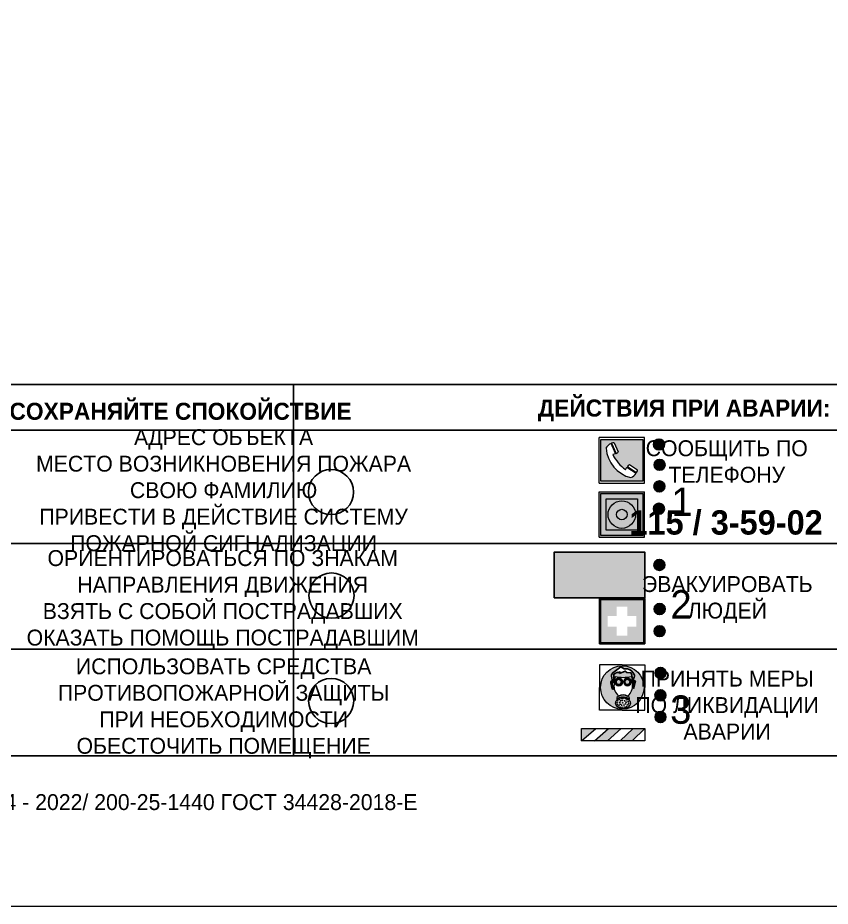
# Model space of a CAD drawing. Header units: millimetres. Extents: x 13114 to 67229, y 22859 to 38520.
# Drawn here: x 18805.3 to 18948.5, y 35160.4 to 35316.9 of the extents above; entities that cross this region are included whole.
import ezdxf

# ---------------------------------------------------------------- set-up
doc = ezdxf.new("R2010")
doc.units = ezdxf.units.MM
doc.styles.add('обычный', font='arial.ttf')

# ---------------------------------------------------------------- blocks, each defined once
blk = doc.blocks.new('A$C38D26F80')
h = blk.add_hatch(color=5)
h.dxf.hatch_style = 1
h.paths.add_polyline_path([(-8.77, -4.48, 1), (-0.19, -4.48, 1)])
h.paths.add_polyline_path([(-6.75, -3.58), (-6.75, -3.31), (-6.62, -3.22), (-6.5, -3.22), (-6.42, -3.3), (-6.39, -3.28), (-6.59, -2.23), (-6.59, -2.01), (-6.38, -1.58), (-4.76, -0.4), (-4.13, -0.79, -0.362848), (-2.1, -2.1, -0.201049), (-2.17, -2.48, 0.085434), (-2.26, -3.13), (-1.9, -3.16), (-2.25, -4.7), (-2.4, -4.59), (-2.43, -4.34), (-2.36, -4.34), (-2.14, -3.34), (-2.47, -3.42), (-2.58, -1.95), (-2.77, -1.58), (-3.58, -1.52), (-3.92, -1.26), (-5.05, -1.73), (-4.87, -1.39), (-5.41, -1.6), (-5.41, -1.46), (-6.13, -1.87), (-6.18, -3.5), (-6.56, -3.47), (-6.37, -4.59), (-6.16, -4.43), (-6.16, -4.66), (-6.36, -4.79), (-6.37, -4.8), (-6.51, -4.76)], flags=16)
h.paths.add_polyline_path([(-6.51, -4.76), (-6.36, -4.79), (-6.37, -4.8)], flags=0)
h.paths.add_polyline_path([(-5.92, -2.34, 0.089508), (-2.67, -2.35), (-2.48, -3.88, -0.268602), (-3.4, -6.18, 0.262449), (-5.2, -6.18, -0.268602), (-6.11, -3.88)], flags=16)
edge = h.paths.add_edge_path(flags=16)
edge.add_ellipse((-5.19, -3.41), major_axis=(0, 0.842), ratio=0.848992, start_angle=0, end_angle=360)
edge = h.paths.add_edge_path(flags=0)
edge.add_ellipse((-5.19, -3.39), major_axis=(0, 0.665), ratio=0.853798, start_angle=0, end_angle=360)
edge = h.paths.add_edge_path(flags=0)
edge.add_ellipse((-5.19, -3.4), major_axis=(0, 0.528), ratio=0.864094, start_angle=0, end_angle=360)
edge = h.paths.add_edge_path(flags=16)
edge.add_ellipse((-3.47, -3.4), major_axis=(0, 0.842), ratio=0.848992, start_angle=0, end_angle=360)
h.paths.add_polyline_path([(-3.13, -6.45), (-3.13, -6.84, 0.383174), (-5.57, -6.85), (-5.57, -6.49, -0.369952)], flags=16)
edge = h.paths.add_edge_path(flags=0)
edge.add_ellipse((-3.47, -3.39), major_axis=(0, 0.665), ratio=0.853798, start_angle=0, end_angle=360)
edge = h.paths.add_edge_path(flags=0)
edge.add_ellipse((-3.47, -3.4), major_axis=(0, 0.528), ratio=0.864094, start_angle=0, end_angle=360)
edge = h.paths.add_edge_path(flags=16)
edge.add_ellipse((-4.34, -7.57), major_axis=(-1.48, 0), ratio=0.744955, start_angle=0, end_angle=360)
h.paths.add_polyline_path([(-5.01, -6.85, -1), (-5.15, -6.85, -1)], flags=0)
h.paths.add_polyline_path([(-5.33, -7.14, -1), (-5.47, -7.14, -1)], flags=0)
h.paths.add_polyline_path([(-4.61, -6.71, -1), (-4.74, -6.71, -1)], flags=16)
h.paths.add_polyline_path([(-5.43, -7.51, -1), (-5.57, -7.51, -1)], flags=0)
h.paths.add_polyline_path([(-4.26, -6.67, -1), (-4.4, -6.67, -1)], flags=16)
h.paths.add_polyline_path([(-4.74, -7.14, -1), (-4.88, -7.14, -1)], flags=0)
h.paths.add_polyline_path([(-4.93, -7.43, -1), (-5.07, -7.43, -1)], flags=0)
h.paths.add_polyline_path([(-4.41, -7.07, -1), (-4.54, -7.07, -1)], flags=0)
h.paths.add_polyline_path([(-5.33, -7.87, -1), (-5.46, -7.87, -1)], flags=0)
h.paths.add_polyline_path([(-3.8, -6.71, -1), (-3.94, -6.71, -1)], flags=16)
h.paths.add_polyline_path([(-4.85, -7.78, -1), (-4.98, -7.78, -1)], flags=0)
h.paths.add_polyline_path([(-3.96, -7.14, -1), (-4.1, -7.14, -1)], flags=0)
h.paths.add_polyline_path([(-4.33, -7.53, -1), (-4.47, -7.53, -1)], flags=0)
h.paths.add_polyline_path([(-5.09, -8.12, -1), (-5.23, -8.12, -1)], flags=0)
h.paths.add_polyline_path([(-3.5, -6.94, -1), (-3.64, -6.94, -1)], flags=0)
h.paths.add_polyline_path([(-4.54, -7.97, -1), (-4.68, -7.97, -1)], flags=0)
h.paths.add_polyline_path([(-3.66, -7.39, -1), (-3.8, -7.39, -1)], flags=0)
h.paths.add_polyline_path([(-4.73, -8.35, -1), (-4.86, -8.35, -1)], flags=0)
h.paths.add_polyline_path([(-4.09, -7.96, -1), (-4.23, -7.96, -1)], flags=0)
h.paths.add_polyline_path([(-3.77, -7.74, -1), (-3.91, -7.74, -1)], flags=0)
h.paths.add_polyline_path([(-3.22, -7.27, -1), (-3.35, -7.27, -1)], flags=0)
h.paths.add_polyline_path([(-4.34, -8.4, -1), (-4.47, -8.4, -1)], flags=0)
h.paths.add_polyline_path([(-3.16, -7.61, -1), (-3.3, -7.61, -1)], flags=0)
h.paths.add_polyline_path([(-3.9, -8.35, -1), (-4.04, -8.35, -1)], flags=0)
h.paths.add_polyline_path([(-3.32, -7.91, -1), (-3.46, -7.91, -1)], flags=0)
h.paths.add_polyline_path([(-3.55, -8.23, -1), (-3.69, -8.23, -1)], flags=0)
at = {"color": 5, "lineweight": 5}
for p, q in [((-4.48, 0), (-8.96, 0)), ((-8.96, 0), (-8.96, -4.48)), ((-4.48, 0), (0, 0)), ((0, 0), (0, -4.48)), ((-6.59, -2.01), (-6.38, -1.58)), ((-6.38, -1.58), (-4.76, -0.4)), ((-5.41, -1.46), (-6.13, -1.87)), ((-4.87, -1.39), (-5.41, -1.6)), ((-5.41, -1.6), (-5.41, -1.46)), ((-3.92, -1.26), (-5.05, -1.73)), ((-5.05, -1.73), (-4.87, -1.39)), ((-4.76, -0.4), (-4.13, -0.79)), ((-3.58, -1.52), (-3.92, -1.26)), ((-2.77, -1.58), (-3.58, -1.52)), ((-2.58, -1.95), (-2.77, -1.58)), ((-6.75, -3.31), (-6.62, -3.22)), ((-6.75, -3.58), (-6.75, -3.31)), ((-6.62, -3.22), (-6.5, -3.22)), ((-6.59, -2.23), (-6.59, -2.01)), ((-6.39, -3.28), (-6.59, -2.23)), ((-6.18, -3.5), (-6.56, -3.47)), ((-6.56, -3.47), (-6.37, -4.59)), ((-6.5, -3.22), (-6.42, -3.3)), ((-6.42, -3.3), (-6.39, -3.28)), ((-6.13, -1.87), (-6.18, -3.5)), ((-5.92, -2.34), (-6.11, -3.88)), ((-2.67, -2.34), (-2.48, -3.88)), ((-2.47, -3.42), (-2.58, -1.95)), ((-2.14, -3.34), (-2.47, -3.42)), ((-2.36, -4.34), (-2.14, -3.34)), ((-1.9, -3.16), (-2.26, -3.13)), ((-2.25, -4.7), (-1.9, -3.16)), ((-8.96, -8.96), (-8.96, -4.48)), ((-6.51, -4.76), (-6.75, -3.58)), ((-6.37, -4.8), (-6.51, -4.76)), ((-6.37, -4.59), (-6.16, -4.43)), ((-6.16, -4.66), (-6.37, -4.8)), ((-6.16, -4.43), (-6.16, -4.66)), ((-2.43, -4.34), (-2.4, -4.59)), ((-2.43, -4.34), (-2.36, -4.34)), ((-2.4, -4.59), (-2.25, -4.7)), ((0, -8.96), (0, -4.48)), ((-5.57, -6.49), (-5.57, -6.85)), ((-3.13, -6.45), (-3.13, -6.84)), ((-4.48, -8.96), (-8.96, -8.96)), ((-4.48, -8.96), (0, -8.96))]:
    blk.add_line(p, q, dxfattribs=at)
at = {"color": 5}
for p, q in [((-6.59, -2.01), (-6.38, -1.58)), ((-6.38, -1.58), (-4.76, -0.4)), ((-5.41, -1.46), (-6.13, -1.87)), ((-4.87, -1.39), (-5.41, -1.6)), ((-5.41, -1.6), (-5.41, -1.46)), ((-3.92, -1.26), (-5.05, -1.73)), ((-5.05, -1.73), (-4.87, -1.39)), ((-4.76, -0.4), (-4.13, -0.79)), ((-3.58, -1.52), (-3.92, -1.26)), ((-2.77, -1.58), (-3.58, -1.52)), ((-2.58, -1.95), (-2.77, -1.58)), ((-6.75, -3.31), (-6.62, -3.22)), ((-6.75, -3.58), (-6.75, -3.31)), ((-6.62, -3.22), (-6.5, -3.22)), ((-6.59, -2.23), (-6.59, -2.01)), ((-6.39, -3.28), (-6.59, -2.23)), ((-6.18, -3.5), (-6.56, -3.47)), ((-6.56, -3.47), (-6.37, -4.59)), ((-6.5, -3.22), (-6.42, -3.3)), ((-6.42, -3.3), (-6.39, -3.28)), ((-6.13, -1.87), (-6.18, -3.5)), ((-2.47, -3.42), (-2.58, -1.95)), ((-2.14, -3.34), (-2.47, -3.42)), ((-2.36, -4.34), (-2.14, -3.34)), ((-2.26, -3.13), (-1.9, -3.16)), ((-1.9, -3.16), (-2.25, -4.7)), ((-6.51, -4.76), (-6.75, -3.58)), ((-6.37, -4.8), (-6.51, -4.76)), ((-6.36, -4.79), (-6.51, -4.76)), ((-6.37, -4.59), (-6.16, -4.43)), ((-6.16, -4.66), (-6.37, -4.8)), ((-6.16, -4.66), (-6.36, -4.79)), ((-6.16, -4.43), (-6.16, -4.66)), ((-2.4, -4.59), (-2.43, -4.34)), ((-2.43, -4.34), (-2.36, -4.34)), ((-2.25, -4.7), (-2.4, -4.59))]:
    blk.add_line(p, q, dxfattribs=at)
at = {"color": 5, "lineweight": 5}
for centre, radius in [((-4.48, -4.48), 4.29), ((-5.08, -6.85), 0.0678), ((-4.67, -6.71), 0.0678), ((-4.47, -7.07), 0.0678), ((-4.33, -6.67), 0.0678), ((-3.87, -6.71), 0.0678), ((-3.57, -6.94), 0.0678), ((-5.5, -7.51), 0.0678), ((-5.4, -7.14), 0.0678), ((-5.4, -7.87), 0.0678), ((-5.16, -8.12), 0.0678), ((-5, -7.43), 0.0678), ((-4.91, -7.78), 0.0678), ((-4.81, -7.14), 0.0678), ((-4.79, -8.35), 0.0678), ((-4.61, -7.97), 0.0678), ((-4.4, -7.53), 0.0678), ((-4.4, -8.4), 0.0678), ((-4.16, -7.96), 0.0678), ((-4.03, -7.14), 0.0678), ((-3.97, -8.35), 0.0678), ((-3.84, -7.74), 0.0678), ((-3.73, -7.39), 0.0678), ((-3.62, -8.23), 0.0678), ((-3.39, -7.91), 0.0678), ((-3.28, -7.27), 0.0678), ((-3.23, -7.61), 0.0678)]:
    blk.add_circle(centre, radius, dxfattribs=at)
at = {"color": 5}
for centre, radius, start, end in [((-3.89, -2.66), 1.88, 17.387, 97.1599), ((-0.35, -3.07), 1.91, 162.2553, 181.7878), ((-2.6, -2.2), 0.511, 326.3906, 11.8614)]:
    blk.add_arc(centre, radius, start, end, dxfattribs=at)
at = {"color": 5, "lineweight": 5}
for centre, radius, start, end in [((-4.28, 6.66), 9.15, 259.6987, 280.1569), ((-0.47, -3.05), 1.79, 161.5846, 182.4584), ((-2.6, -2.2), 0.513, 326.4781, 11.7739), ((-3.66, -4.24), 2.47, 171.573, 231.7124), ((-4.93, -4.24), 2.47, 308.2876, 8.427), ((-4.33, -7.88), 1.87, 50.358, 131.5662), ((-4.34, -8.2), 1.82, 48.4943, 132.3565), ((-4.3, -7.78), 1.83, 60.5889, 119.4111)]:
    blk.add_arc(centre, radius, start, end, dxfattribs=at)
for centre, major_axis, ratio in [((-5.19, -3.41), (0, 0.842), 0.848992), ((-5.19, -3.39), (0, 0.665), 0.853798), ((-5.19, -3.4), (0, 0.528), 0.864094), ((-3.47, -3.4), (0, 0.842), 0.848992), ((-3.47, -3.39), (0, 0.665), 0.853798), ((-3.47, -3.4), (0, 0.528), 0.864094), ((-4.34, -7.57), (-1.48, 0), 0.744955)]:
    blk.add_ellipse(centre, major_axis=major_axis, ratio=ratio, dxfattribs=at)
blk = doc.blocks.new('A$C47DD6509')
at = {"lineweight": 5}
for points in [[(-8.69, 0), (-11.19, 0), (-11.19, -2.22)], [(-4.22, 0), (-6.45, 0), (-8.91, -2.22), (-6.61, -2.22)], [(0, 0), (-2.09, 0), (-4.36, -2.22), (-2.29, -2.22)]]:
    blk.add_hatch(color=242, dxfattribs=at).paths.add_polyline_path(points)
at = {"color": 242, "lineweight": 5}
for p, q in [((-11.19, -2.22), (-8.69, 0)), ((-11.19, -2.22), (-11.19, 0)), ((-11.19, 0), (-8.69, 0)), ((-11.19, 0), (0, 0)), ((-8.91, -2.22), (-6.45, 0)), ((-6.61, -2.22), (-4.22, 0)), ((-4.36, -2.22), (-2.09, 0)), ((-2.29, -2.22), (0, 0)), ((0, 0), (0, -2.22)), ((0, -2.22), (-11.19, -2.22))]:
    blk.add_line(p, q, dxfattribs=at)
blk = doc.blocks.new('A$C32E8229D')
at = {"true_color": 0xffffff}
blk.add_hatch(color=7, dxfattribs=at).paths.add_polyline_path([(0, 0), (0, -8), (16, -8), (16, 0)])
h = blk.add_hatch(color=126)
h.paths.add_polyline_path([(0.2, -0.2), (15.8, -0.2), (15.8, -7.8), (0.2, -7.8)])
h.paths.add_polyline_path([(13.49, -2.05), (12.08, -2.05), (11.37, -2.63, 0.162397), (11.29, -2.84), (11.29, -3.63), (10.35, -3.63), (10.35, -4.05), (11.68, -4.05), (11.68, -3.48), (12.26, -4.28), (11.29, -5.1), (11.29, -6.78), (11.85, -6.78), (11.85, -5.44), (12.8, -4.64), (12.8, -5.94), (14.46, -5.94), (14.46, -5.39), (13.45, -5.39), (13.45, -3.97), (12.46, -2.59), (13.15, -2.59), (13.69, -3.34), (14.18, -3)], flags=16)
h.paths.add_polyline_path([(10.74, -1.82, 1), (11.8, -1.82, 1)], flags=16)
h.paths.add_polyline_path([(9.39, -3.59), (5.99, -3.59), (6.56, -3.03), (5.91, -3.03), (5.1, -3.83), (5.91, -4.64), (6.56, -4.64), (5.99, -4.09), (9.39, -4.09)], flags=16)
h.paths.add_polyline_path([(4.29, -1.08), (1.72, -1.08), (1.72, -6.6), (4.29, -6.6)], flags=16)
at = {"color": 126}
blk.add_lwpolyline([(16, -8), (0, -8), (0, 0), (16, 0)], close=True, dxfattribs=at)
blk = doc.blocks.new('A$C18900ED3')
h = blk.add_hatch(color=126)
h.paths.add_polyline_path([(-0.18, -0.18), (-7.02, -0.18), (-7.02, -7.02), (-0.18, -7.02)])
h.paths.add_polyline_path([(-5.89, -4.46), (-5.89, -2.77), (-4.46, -2.77), (-4.46, -1.31), (-2.77, -1.31), (-2.77, -2.77), (-1.33, -2.77), (-1.33, -4.46), (-2.77, -4.46), (-2.77, -5.89), (-4.46, -5.89), (-4.46, -4.46)], flags=16)
at = {"color": 126}
for p, q in [((-7.2, 0), (-7.2, -7.2)), ((0, 0), (-7.2, 0)), ((0, -7.2), (0, 0)), ((-7.02, -7.02), (-7.02, -0.18)), ((-7.02, -0.18), (-0.18, -0.18)), ((-0.18, -0.18), (-0.18, -7.02)), ((-0.18, -7.02), (-7.02, -7.02)), ((-7.2, -7.2), (0, -7.2))]:
    blk.add_line(p, q, dxfattribs=at)
blk = doc.blocks.new('A$C456E1F9C')
at = {"lineweight": 5}
h = blk.add_hatch(color=242, dxfattribs=at)
h.paths.add_polyline_path([(0.51, -1.47), (0.51, -13.26), (12.29, -13.26), (12.29, -1.47)])
h.paths.add_polyline_path([(5.42, -4.95, -0.254479), (4.78, -5.4), (3.52, -2.53, -0.209735), (4.23, -2.4)], flags=16)
h.paths.add_polyline_path([(8.53, -8.6), (10.87, -10.17), (10.54, -10.76), (8.03, -9.13, -0.192251)], flags=16)
h.paths.add_polyline_path([(4.61, -5.49, 0.005518), (3.87, -5.72, 0.128647), (7.49, -10.01, 0.00809), (7.83, -9.33), (10.47, -10.97, -0.16736), (8.99, -12.25, -0.327862), (1.95, -3.95, -0.166952), (3.36, -2.62)], flags=16)
at = {"color": 242, "lineweight": 5}
for p, q in [((0, -13.77), (0, -0.97)), ((12.8, -0.97), (0, -0.97)), ((4.23, -2.4), (5.42, -4.95)), ((12.8, -13.77), (12.8, -0.97)), ((4.61, -5.49), (3.36, -2.62)), ((3.52, -2.53), (4.78, -5.4)), ((7.83, -9.33), (10.47, -10.97)), ((8.03, -9.13), (10.54, -10.76)), ((10.81, -10.12), (8.53, -8.6)), ((10.54, -10.76), (10.8, -10.3)), ((10.8, -10.3), (10.81, -10.12)), ((0, -13.77), (12.8, -13.77))]:
    blk.add_line(p, q, dxfattribs=at)
blk.add_lwpolyline([(0.51, -1.47), (12.29, -1.47), (12.29, -13.26), (0.51, -13.26)], close=True, dxfattribs=at)
for centre, radius, start, end in [((4.02, -3.27), 0.891, 76.3284, 123.7092), ((4.59, -5.34), 2.99, 114.2845, 152.1974), ((11.12, -3.31), 9.19, 183.9915, 256.6009), ((4.68, -4.59), 0.824, 276.9621, 334.0723), ((14.98, -39.1), 35.17, 107.1487, 108.4135), ((13.86, -0.94), 11.08, 205.5536, 234.8762), ((-13.31, 0.8), 23.44, 332.5487, 334.4027), ((8.94, -9.5), 0.989, 114.4092, 157.9388), ((7.87, -9.46), 3, 291.9291, 329.9329)]:
    blk.add_arc(centre, radius, start, end, dxfattribs=at)
blk = doc.blocks.new('A$C54414219')
at = {"true_color": 0xffffff}
h = blk.add_hatch(color=7, dxfattribs=at)
h.paths.add_polyline_path([(2.39, -9.45), (2.39, -18.3), (11.23, -18.3), (11.23, -9.45)], flags=0)
h.paths.add_polyline_path([(10.71, -13.87, -1), (2.92, -13.87, -1)], flags=0)
h.paths.add_polyline_path([(8.3, -13.87, -1), (5.33, -13.87, -1)], flags=0)
h.paths.add_polyline_path([(0.41, -7.47), (0.41, -20.27), (13.21, -20.27), (13.21, -7.47)])
h.paths.add_polyline_path([(0.92, -19.77), (12.71, -19.77), (12.71, -7.98), (0.92, -7.98)], flags=16)
h.paths.add_polyline_path([(11.23, -9.45), (11.23, -18.3), (2.39, -18.3), (2.39, -9.45)], flags=0)
at = {"lineweight": 5}
h = blk.add_hatch(color=242, dxfattribs=at)
h.paths.add_polyline_path([(12.71, -7.98), (0.92, -7.98), (0.92, -19.77), (12.71, -19.77)])
h.paths.add_polyline_path([(11.23, -18.3), (2.39, -18.3), (2.39, -9.45), (11.23, -9.45)], flags=16)
h.paths.add_polyline_path([(10.71, -13.87, -1), (2.92, -13.87, -1)], flags=0)
h.paths.add_polyline_path([(8.3, -13.87, -1), (5.33, -13.87, -1)], flags=0)
at = {"true_color": 0xffffff}
h = blk.add_hatch(color=7, dxfattribs=at)
h.paths.add_polyline_path([(2.39, -9.45), (2.39, -18.3), (11.23, -18.3), (11.23, -9.45)])
h.paths.add_polyline_path([(10.71, -13.87, -1), (2.92, -13.87, -1)], flags=16)
h.paths.add_polyline_path([(8.3, -13.87, -1), (5.33, -13.87, -1)], flags=0)
at = {"lineweight": 5}
h = blk.add_hatch(color=242, dxfattribs=at)
h.paths.add_polyline_path([(2.92, -13.87, 1), (10.71, -13.87, 1)])
h.paths.add_polyline_path([(8.3, -13.87, -1), (5.33, -13.87, -1)], flags=16)
at = {"color": 242, "lineweight": 5}
for p, q in [((0.41, -20.27), (0.41, -7.47)), ((0.41, -7.47), (13.21, -7.47)), ((0.41, -7.47), (13.21, -7.47)), ((13.21, -20.27), (13.21, -7.47)), ((0.41, -20.27), (13.21, -20.27))]:
    blk.add_line(p, q, dxfattribs=at)
for points in [[(0.92, -7.98), (12.71, -7.98), (12.71, -19.77), (0.92, -19.77)], [(2.39, -9.45), (11.23, -9.45), (11.23, -18.3), (2.39, -18.3)]]:
    blk.add_lwpolyline(points, close=True, dxfattribs=at)
for radius in [3.89, 1.49]:
    blk.add_circle((6.81, -13.87), radius, dxfattribs=at)

msp = doc.modelspace()

# ---------------------------------------------------------------- hatches: boundary and pattern name
at = {"lineweight": 0}
h = msp.add_hatch(color=256, dxfattribs=at)
h.dxf.hatch_style = 1
h.paths.add_polyline_path([(18917.38, 35241.74, 1), (18919.32, 35241.74, 1)])
h = msp.add_hatch(color=256, dxfattribs=at)
h.dxf.hatch_style = 1
h.paths.add_polyline_path([(18917.49, 35238.16, 1), (18919.42, 35238.16, 1)])
h = msp.add_hatch(color=256, dxfattribs=at)
h.dxf.hatch_style = 1
h.paths.add_polyline_path([(18917.45, 35234.35, 1), (18919.38, 35234.35, 1)])
h = msp.add_hatch(color=256, dxfattribs=at)
h.dxf.hatch_style = 1
h.paths.add_polyline_path([(18917.37, 35230.42, 1), (18919.3, 35230.42, 1)])
h = msp.add_hatch(color=256, dxfattribs=at)
h.dxf.hatch_style = 1
h.paths.add_polyline_path([(18917.45, 35220.53, 1), (18919.38, 35220.53, 1)])
h = msp.add_hatch(color=256, dxfattribs=at)
h.dxf.hatch_style = 1
h.paths.add_polyline_path([(18917.49, 35212.75, 1), (18919.42, 35212.75, 1)])
h = msp.add_hatch(color=256, dxfattribs=at)
h.dxf.hatch_style = 1
h.paths.add_polyline_path([(18917.48, 35208.85, 1), (18919.42, 35208.85, 1)])
h = msp.add_hatch(color=256, dxfattribs=at)
h.dxf.hatch_style = 1
h.paths.add_polyline_path([(18917.64, 35201.49, 1), (18919.57, 35201.49, 1)])
h = msp.add_hatch(color=256, dxfattribs=at)
h.dxf.hatch_style = 1
h.paths.add_polyline_path([(18917.64, 35197.55, 1), (18919.57, 35197.55, 1)])
h = msp.add_hatch(color=256, dxfattribs=at)
h.dxf.hatch_style = 1
h.paths.add_polyline_path([(18917.64, 35193.72, 1), (18919.57, 35193.72, 1)])

# ---------------------------------------------------------------- linework, layer by layer
at = {"color": 5, "lineweight": 0}
msp.add_lwpolyline([(18684.77, 35160.39), (19284.77, 35160.39), (19284.77, 35555.39), (18684.77, 35555.39)], close=True, dxfattribs=at)
for points in [[(18710.14, 35244.28), (18853.9, 35244.28), (18853.9, 35252.33), (18710.14, 35252.33)], [(18853.9, 35244.28), (18997.67, 35244.28), (18997.67, 35252.33), (18853.9, 35252.33)], [(18710.14, 35244.28), (18853.9, 35244.28), (18853.9, 35186.88), (18710.14, 35186.88)], [(18853.9, 35244.28), (18997.67, 35244.28), (18997.67, 35186.88), (18853.9, 35186.88)]]:
    msp.add_lwpolyline(points, close=True)
for points in [[(18768.55, 35224.28), (18710.14, 35224.28), (18853.9, 35224.28)], [(18912.32, 35224.28), (18853.9, 35224.28), (18997.67, 35224.28)], [(18768.55, 35205.71), (18710.14, 35205.71), (18853.9, 35205.71)], [(18912.32, 35205.71), (18853.9, 35205.71), (18997.67, 35205.71)]]:
    msp.add_lwpolyline(points)
for centre, radius in [((18918.35, 35241.74), 0.966), ((18918.45, 35238.16), 0.966), ((18860.53, 35233.36), 3.98), ((18918.42, 35234.35), 0.966), ((18918.33, 35230.42), 0.966), ((18918.42, 35220.53), 0.966), ((18860.62, 35215.13), 3.98), ((18918.46, 35212.75), 0.966), ((18918.45, 35208.85), 0.966), ((18918.61, 35201.49), 0.966), ((18860.56, 35196.55), 3.98), ((18918.6, 35197.55), 0.966), ((18918.61, 35193.72), 0.966)]:
    msp.add_circle(centre, radius)

# ---------------------------------------------------------------- block references
for name, p, xscale, yscale, zscale in [('A$C456E1F9C', (18907.79, 35243.56), 0.625, 0.625, 0.625), ('A$C54414219', (18907.54, 35238.07), 0.625, 0.625, 0.625), ('A$C18900ED3', (18915.86, 35214.61), 1.111111111007631, 1.111111111007631, 1.111111111007631), ('A$C38D26F80', (18915.88, 35202.94), 0.8928571427240968, 0.8928571427240968, 0.8928571427240968)]:
    msp.add_blockref(name, p, dxfattribs=dict(xscale=xscale, yscale=yscale, zscale=zscale))
at = {"xscale": -1}
msp.add_blockref('A$C32E8229D', (18915.86, 35222.75), dxfattribs=at)
at = {"color": 242, "true_color": 0xc1121c}
msp.add_blockref('A$C47DD6509', (18915.88, 35191.72), dxfattribs=at)

# ---------------------------------------------------------------- texts
at = {"lineweight": 0, "attachment_point": 5, "style": 'обычный'}
for s, insert, char_height, width in [('{\\fProxima Nova Rg|b1|i0|c204|p2;ДЕЙСТВИЯ ПРИ АВАРИИ: СОХРАНЯЙТЕ СПОКОЙСТВИЕ\\H1.6644x; }', (18953.52, 35247.73), 3, 175.1736), ('{\\fProxima Nova Rg|b1|i0|c204|p2;ДЕЙСТВИЯ ПРИ ПОЖАРЕ: СОХРАНЯЙТЕ СПОКОЙСТВИЕ\\H1.6644x; }', (18807.3, 35247.16), 3, 175.1736), ('\\pi-8.4,l8.4,t8.4;{\\fProxima Nova Rg|b0|i0|c204|p2;АДРЕС ОБЪЕКТА\\PМЕСТО ВОЗНИКНОВЕНИЯ ПОЖАРА \\PСВОЮ ФАМИЛИЮ\\PПРИВЕСТИ В ДЕЙСТВИЕ СИСТЕМУ \\PПОЖАРНОЙ СИГНАЛИЗАЦИИ}', (18841.6, 35233.29), 2.8, 126.6484), ('{\\fProxima Nova Rg|b0|i0|c204|p2;СООБЩИТЬ ПО \\PТЕЛЕФОНУ}', (18930.29, 35238.73), 2.8, 126.6484), ('{\\fProxima Nova Rg|b0|i0|c204|p2;1\\H1.1667x; }', (18922.39, 35231.66), 5, 126.6484), ('{\\fProxima Nova Rg|b1|i0|c0|p2;\\H1.0714x;115 / 3-59-02\\H1.2822x; }', (18930.17, 35227.95), 4, 126.6484), ('\\pi-8.4,l8.4,t8.4;{\\fProxima Nova Rg|b0|i0|c204|p2;ОРИЕНТИРОВАТЬСЯ ПО ЗНАКАМ \\PНАПРАВЛЕНИЯ ДВИЖЕНИЯ\\PВЗЯТЬ С СОБОЙ ПОСТРАДАВШИХ\\PОКАЗАТЬ ПОМОЩЬ ПОСТРАДАВШИМ}', (18841.45, 35214.32), 2.8, 126.6484), ('{\\fProxima Nova Rg|b0|i0|c204|p2;ЭВАКУИРОВАТЬ \\PЛЮДЕЙ}', (18930.39, 35214.41), 2.8, 126.6484), ('{\\fProxima Nova Rg|b0|i0|c204|p2;2\\H1.1967x; }', (18922.24, 35213.58), 5, 126.6484), ('\\pi-8.4,l8.4,t8.4;{\\fProxima Nova Rg|b0|i0|c204|p2;ИСПОЛЬЗОВАТЬ СРЕДСТВА \\PПРОТИВОПОЖАРНОЙ ЗАЩИТЫ \\PПРИ НЕОБХОДИМОСТИ \\PОБЕСТОЧИТЬ ПОМЕЩЕНИЕ}', (18841.61, 35195.25), 2.8, 126.6484), ('{\\fProxima Nova Rg|b0|i0|c204|p2;ПРИНЯТЬ МЕРЫ \\PПО ЛИКВИДАЦИИ \\PАВАРИИ}', (18930.35, 35195.83), 2.8, 126.6484), ('{\\fProxima Nova Rg|b0|i0|c204|p2;3\\H1.1967x; }', (18922.18, 35195), 5, 126.6484), ('\\pi-8.4,l8.4,t8.4;{\\fProxima Nova Rg|b0|i0|c204|p2;ИЗГОТОВИТЕЛЬ: ИП АНДРЕЕВ А. А.\\fProxima Nova Rg|b0|i0|c0|p2; \\fProxima Nova Rg|b0|i0|c204|p2;ФП-24 - 2022/ 200-25-1440 ГОСТ 34428-2018-Е\\H1.2266x; }', (18801.74, 35178.33), 2.8, 191.3484)]:
    msp.add_mtext(s, dxfattribs=dict(at, insert=insert, char_height=char_height, width=width))

doc.saveas('drawing.dxf')
